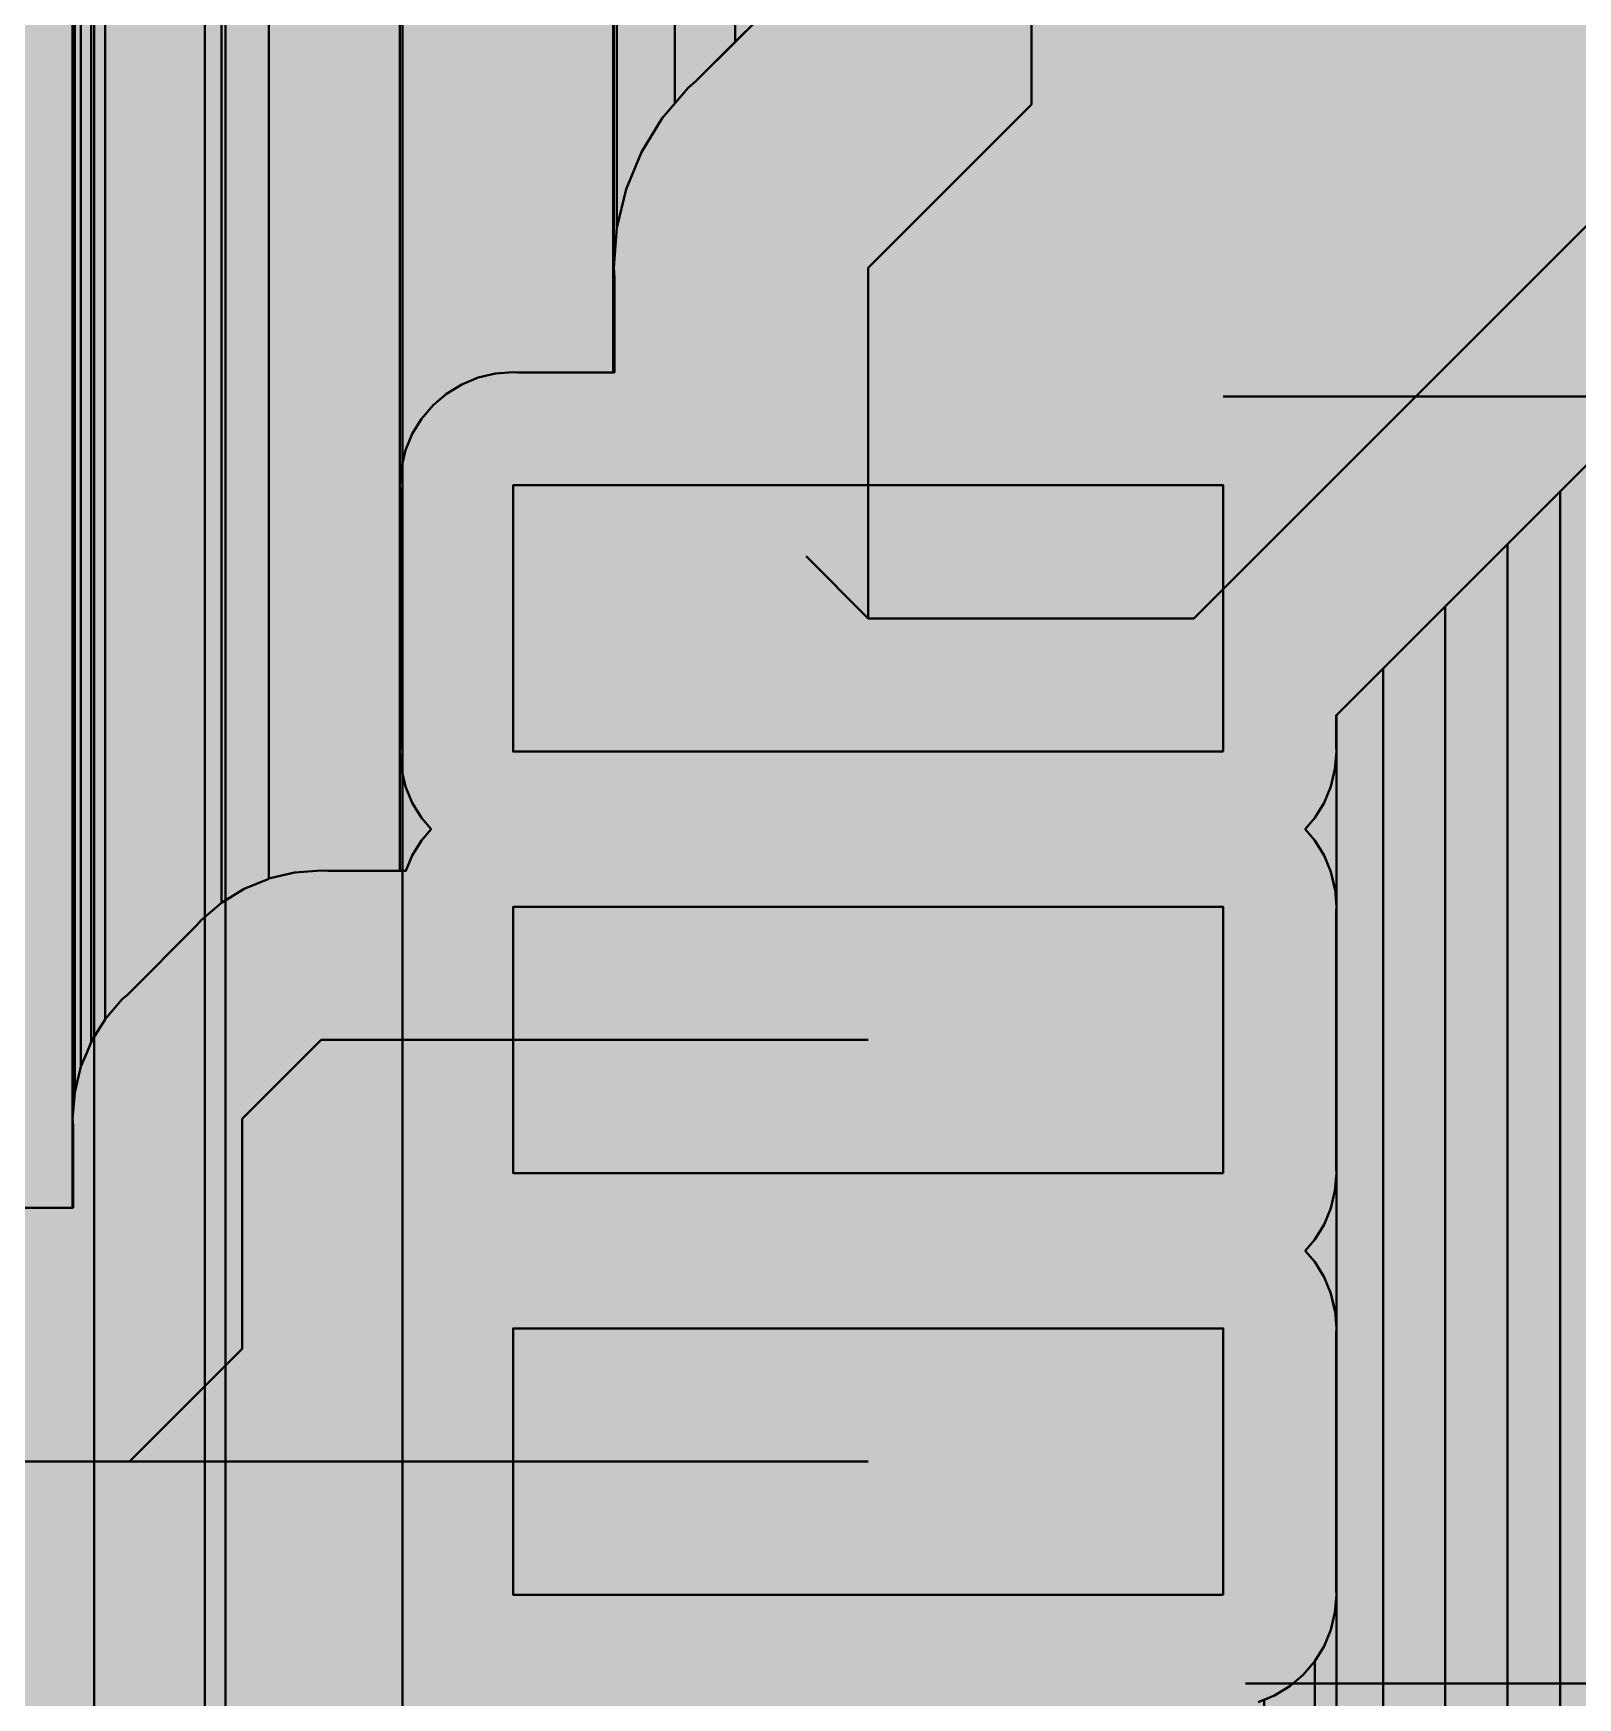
# Model space of a CAD drawing. Header units: millimetres. Extents: x 2 to 110, y 3 to 56.
# Drawn here: x 54.915 to 58.394, y 41.26 to 45.01 of the extents above; entities that cross this region are included whole.
import ezdxf

# ---------------------------------------------------------------- set-up
doc = ezdxf.new("R2010")
doc.units = ezdxf.units.MM
for name, color, linetype in [('bottom_copper', 7, 'Continuous'), ('top_copper', 7, 'Continuous'), ('top_silk', 7, 'Continuous')]:
    doc.layers.add(name, color=color, linetype=linetype)

# ---------------------------------------------------------------- blocks, each defined once
blk = doc.blocks.new('Block32662')
at = {"layer": 'bottom_copper', "lineweight": 40}
blk.add_hatch(color=7, dxfattribs=at).paths.add_polyline_path([(0, 0), (-2.181, -2.1811), (-3.4404, -2.1811), (-3.4404, 42.8669), (0, 42.8669), (0, 0)], flags=0)
at = {"layer": 'bottom_copper', "color": 7, "lineweight": 40}
blk.add_lwpolyline([(0, 0), (-2.181, -2.1811), (-3.4404, -2.1811), (-3.4404, 42.8669), (0, 42.8669), (0, 0)], close=True, dxfattribs=at)
blk = doc.blocks.new('Block32847')
at = {"layer": 'bottom_copper', "lineweight": 40}
for points in [[(0.5612, 22.1076), (0.4396, 22.2115), (0.3033, 22.2951), (0.3033, 45.048), (0.5612, 45.048), (0.5612, 22.1076)], [(0.8099, 21.7019), (0.7487, 21.8497), (0.6651, 21.986), (0.5612, 22.1076), (0.5612, 45.048), (0.8099, 45.048), (0.8099, 21.7019)], [(0.8566, 21.387), (0.8472, 21.5464), (0.8099, 21.7019), (0.8099, 45.048), (0.8566, 45.048), (0.8566, 21.387)], [(1.2554, 0), (0.8566, 0), (0.8566, 45.048), (1.2554, 45.048), (1.2554, 0)]]:
    blk.add_hatch(color=7, dxfattribs=at).paths.add_polyline_path(points, flags=0)
at = {"layer": 'bottom_copper', "color": 7, "lineweight": 40}
for points in [[(0.5612, 22.1076), (0.4396, 22.2115), (0.3033, 22.2951), (0.3033, 45.048), (0.5612, 45.048), (0.5612, 22.1076)], [(0.8099, 21.7019), (0.7487, 21.8497), (0.6651, 21.986), (0.5612, 22.1076), (0.5612, 45.048), (0.8099, 45.048), (0.8099, 21.7019)], [(0.8566, 21.387), (0.8472, 21.5464), (0.8099, 21.7019), (0.8099, 45.048), (0.8566, 45.048), (0.8566, 21.387)], [(1.2554, 0), (0.8566, 0), (0.8566, 45.048), (1.2554, 45.048), (1.2554, 0)]]:
    blk.add_lwpolyline(points, close=True, dxfattribs=at)
blk = doc.blocks.new('Block110843')
at = {"layer": 'top_copper', "lineweight": 40}
for points in [[(4.9944, 9.3592), (4.8555, 9.3592), (4.8555, 16.4883), (4.9944, 16.6272), (4.9944, 9.3592)], [(4.8555, 9.3592), (4.7367, 9.3592), (4.7366, 16.3694), (4.8555, 16.4883), (4.8555, 9.3592)], [(4.7366, 9.3592), (4.5963, 9.3592), (4.5963, 16.2291), (4.7366, 16.3694), (4.7366, 9.3592)], [(4.5963, 9.3592), (4.4567, 9.3592), (4.4567, 16.0895), (4.5963, 16.2291), (4.5963, 9.3592)], [(4.4567, 9.3592), (4.3514, 9.3592), (4.3514, 15.9842), (4.4567, 16.0895), (4.4567, 9.3592)], [(4.3514, 15.9022), (4.3506, 15.9122), (4.3506, 15.9834), (4.3514, 15.9842), (4.3514, 15.9022)], [(4.3514, 15.5522), (4.3483, 15.592), (4.3389, 15.6309), (4.3236, 15.6679), (4.3027, 15.702), (4.2812, 15.7272), (4.3027, 15.7524), (4.3236, 15.7865), (4.3389, 15.8235), (4.3482, 15.8623), (4.3514, 15.9022), (4.3514, 15.5522)], [(4.3514, 14.9522), (4.3506, 14.9622), (4.3506, 15.5422), (4.3514, 15.5522), (4.3514, 14.9522)], [(4.3514, 14.6022), (4.3483, 14.642), (4.3389, 14.6809), (4.3236, 14.7179), (4.3027, 14.752), (4.2812, 14.7772), (4.3027, 14.8024), (4.3236, 14.8365), (4.3389, 14.8735), (4.3482, 14.9123), (4.3514, 14.9522), (4.3514, 14.6022)], [(4.3514, 14.0022), (4.3506, 14.0122), (4.3506, 14.5922), (4.3514, 14.6022), (4.3514, 14.0022)], [(4.3514, 9.3592), (4.3027, 9.3592), (4.3027, 13.8524), (4.3236, 13.8865), (4.3389, 13.9235), (4.3482, 13.9623), (4.3514, 14.0022), (4.3514, 9.3592)], [(4.3027, 9.3592), (4.1886, 9.3592), (4.1885, 13.7654), (4.2123, 13.7752), (4.2464, 13.7961), (4.2766, 13.8218), (4.3027, 13.8524), (4.3027, 9.3592)]]:
    blk.add_hatch(color=7, dxfattribs=at).paths.add_polyline_path(points, flags=0)
at = {"layer": 'top_copper', "color": 7, "lineweight": 40}
for points in [[(4.9944, 9.3592), (4.8555, 9.3592), (4.8555, 16.4883), (4.9944, 16.6272), (4.9944, 9.3592)], [(4.8555, 9.3592), (4.7367, 9.3592), (4.7366, 16.3694), (4.8555, 16.4883), (4.8555, 9.3592)], [(4.7366, 9.3592), (4.5963, 9.3592), (4.5963, 16.2291), (4.7366, 16.3694), (4.7366, 9.3592)], [(4.5963, 9.3592), (4.4567, 9.3592), (4.4567, 16.0895), (4.5963, 16.2291), (4.5963, 9.3592)], [(4.4567, 9.3592), (4.3514, 9.3592), (4.3514, 15.9842), (4.4567, 16.0895), (4.4567, 9.3592)], [(4.3514, 15.9022), (4.3506, 15.9122), (4.3506, 15.9834), (4.3514, 15.9842), (4.3514, 15.9022)], [(4.3514, 15.5522), (4.3483, 15.592), (4.3389, 15.6309), (4.3236, 15.6679), (4.3027, 15.702), (4.2812, 15.7272), (4.3027, 15.7524), (4.3236, 15.7865), (4.3389, 15.8235), (4.3482, 15.8623), (4.3514, 15.9022), (4.3514, 15.5522)], [(4.3514, 14.9522), (4.3506, 14.9622), (4.3506, 15.5422), (4.3514, 15.5522), (4.3514, 14.9522)], [(4.3514, 14.6022), (4.3483, 14.642), (4.3389, 14.6809), (4.3236, 14.7179), (4.3027, 14.752), (4.2812, 14.7772), (4.3027, 14.8024), (4.3236, 14.8365), (4.3389, 14.8735), (4.3482, 14.9123), (4.3514, 14.9522), (4.3514, 14.6022)], [(4.3514, 14.0022), (4.3506, 14.0122), (4.3506, 14.5922), (4.3514, 14.6022), (4.3514, 14.0022)], [(4.3514, 9.3592), (4.3027, 9.3592), (4.3027, 13.8524), (4.3236, 13.8865), (4.3389, 13.9235), (4.3482, 13.9623), (4.3514, 14.0022), (4.3514, 9.3592)], [(4.3027, 9.3592), (4.1886, 9.3592), (4.1885, 13.7654), (4.2123, 13.7752), (4.2464, 13.7961), (4.2766, 13.8218), (4.3027, 13.8524), (4.3027, 9.3592)]]:
    blk.add_lwpolyline(points, close=True, dxfattribs=at)
blk = doc.blocks.new('Block114395')
at = {"layer": 'top_copper', "lineweight": 40}
for points in [[(1.5588, 0.066), (1.3877, 0.066), (1.3877, 12.6915), (1.5588, 12.6915), (1.5588, 0.066)], [(1.5635, 0.3262), (1.5588, 0.2664), (1.5588, 12.6915), (1.5635, 12.6915), (1.5635, 0.3262)], [(1.5775, 0.3845), (1.5722, 0.3622), (1.5635, 0.3263), (1.5635, 12.6915), (1.5775, 12.6915), (1.5775, 0.3845)], [(1.6004, 0.4399), (1.5905, 0.4159), (1.5775, 0.3846), (1.5775, 12.6915), (1.6004, 12.6915), (1.6005, 0.4399)], [(1.6318, 0.491), (1.6187, 0.4698), (1.6005, 0.44), (1.6005, 12.6915), (1.6318, 12.6915), (1.6318, 0.491)], [(1.8939, 0.7533), (1.8487, 0.7147), (1.8389, 0.7033), (1.6821, 0.5464), (1.6708, 0.5367), (1.6318, 0.4911), (1.6318, 12.6915), (1.8939, 12.6915), (1.8942, 0.7536)], [(2.0007, 0.8079), (1.973, 0.7964), (1.9454, 0.785), (1.9195, 0.7692), (1.8943, 0.7537), (1.8942, 12.6915), (2.0007, 12.6915), (2.0008, 0.8079)], [(2.2962, 0.8255), (2.1338, 0.8255), (2.1188, 0.8267), (2.0595, 0.822), (2.0296, 0.8149), (2.0008, 0.808), (2.0008, 12.6915), (2.2962, 12.6915), (2.2962, 0.8255)], [(2.7762, 1.9485), (2.561, 1.9485), (2.551, 1.9493), (2.5111, 1.9461), (2.4723, 1.9368), (2.4353, 1.9215), (2.4012, 1.9006), (2.3708, 1.8747), (2.3449, 1.8443), (2.324, 1.8102), (2.3087, 1.7732), (2.2994, 1.7344), (2.2962, 1.6945), (2.2962, 12.6915), (2.7762, 12.6915), (2.7762, 1.9485)], [(2.7777, 1.9485), (2.7762, 1.9485), (2.7762, 4.7747), (2.7777, 4.7554), (2.7777, 1.9485)], [(2.7848, 2.2741), (2.7777, 2.1845), (2.7777, 4.7554), (2.7793, 4.7348), (2.7848, 4.7121), (2.7848, 2.2741)], [(2.9153, 2.5544), (2.8872, 2.5215), (2.8402, 2.4448), (2.8058, 2.3616), (2.7848, 2.2742), (2.7848, 4.7121), (2.7887, 4.696), (2.804, 4.659), (2.8249, 4.6249), (2.8508, 4.5945), (2.8812, 4.5686), (2.9153, 4.5477), (2.9153, 2.5544)], [(3.0513, 2.6931), (2.9627, 2.6045), (2.9456, 2.5899), (2.9153, 2.5544), (2.9153, 4.5477), (2.9523, 4.5324), (2.9911, 4.523), (3.031, 4.5199), (3.0409, 4.5207), (3.0513, 4.5207), (3.0513, 2.6931)], [(3.1475, 2.7892), (3.0513, 2.6931), (3.0513, 2.9926), (3.0545, 2.9528), (3.0638, 2.9139), (3.0791, 2.877), (3.1, 2.8429), (3.126, 2.8125), (3.1475, 2.7941), (3.1475, 2.7892)], [(2.7793, 1.9485), (2.7777, 1.9485), (2.7777, 2.1845), (2.7795, 2.1621), (2.7795, 1.9485)], [(2.297, 1.1045), (2.2962, 1.0945), (2.2962, 1.6945), (2.297, 1.6845), (2.297, 1.1045)], [(2.3449, 0.8943), (2.324, 0.8602), (2.3096, 0.8255), (2.2962, 0.8255), (2.2962, 1.0945), (2.2993, 1.0547), (2.3087, 1.0158), (2.324, 0.9788), (2.3449, 0.9447), (2.3664, 0.9195), (2.3449, 0.8943)], [(1.56, 0.066), (1.5588, 0.066), (1.5588, 0.2664), (1.56, 0.2515), (1.56, 0.066)]]:
    blk.add_hatch(color=7, dxfattribs=at).paths.add_polyline_path(points, flags=0)
at = {"layer": 'top_copper', "color": 7, "lineweight": 40}
for points in [[(1.5588, 0.066), (1.3877, 0.066), (1.3877, 12.6915), (1.5588, 12.6915), (1.5588, 0.066)], [(1.5635, 0.3262), (1.5588, 0.2664), (1.5588, 12.6915), (1.5635, 12.6915), (1.5635, 0.3262)], [(1.5775, 0.3845), (1.5722, 0.3622), (1.5635, 0.3263), (1.5635, 12.6915), (1.5775, 12.6915), (1.5775, 0.3845)], [(1.6004, 0.4399), (1.5905, 0.4159), (1.5775, 0.3846), (1.5775, 12.6915), (1.6004, 12.6915), (1.6005, 0.4399)], [(1.6318, 0.491), (1.6187, 0.4698), (1.6005, 0.44), (1.6005, 12.6915), (1.6318, 12.6915), (1.6318, 0.491)], [(1.8939, 0.7533), (1.8487, 0.7147), (1.8389, 0.7033), (1.6821, 0.5464), (1.6708, 0.5367), (1.6318, 0.4911), (1.6318, 12.6915), (1.8939, 12.6915), (1.8942, 0.7536)], [(2.0007, 0.8079), (1.973, 0.7964), (1.9454, 0.785), (1.9195, 0.7692), (1.8943, 0.7537), (1.8942, 12.6915), (2.0007, 12.6915), (2.0008, 0.8079)], [(2.2962, 0.8255), (2.1338, 0.8255), (2.1188, 0.8267), (2.0595, 0.822), (2.0296, 0.8149), (2.0008, 0.808), (2.0008, 12.6915), (2.2962, 12.6915), (2.2962, 0.8255)], [(2.7762, 1.9485), (2.561, 1.9485), (2.551, 1.9493), (2.5111, 1.9461), (2.4723, 1.9368), (2.4353, 1.9215), (2.4012, 1.9006), (2.3708, 1.8747), (2.3449, 1.8443), (2.324, 1.8102), (2.3087, 1.7732), (2.2994, 1.7344), (2.2962, 1.6945), (2.2962, 12.6915), (2.7762, 12.6915), (2.7762, 1.9485)], [(2.7777, 1.9485), (2.7762, 1.9485), (2.7762, 4.7747), (2.7777, 4.7554), (2.7777, 1.9485)], [(2.7848, 2.2741), (2.7777, 2.1845), (2.7777, 4.7554), (2.7793, 4.7348), (2.7848, 4.7121), (2.7848, 2.2741)], [(2.9153, 2.5544), (2.8872, 2.5215), (2.8402, 2.4448), (2.8058, 2.3616), (2.7848, 2.2742), (2.7848, 4.7121), (2.7887, 4.696), (2.804, 4.659), (2.8249, 4.6249), (2.8508, 4.5945), (2.8812, 4.5686), (2.9153, 4.5477), (2.9153, 2.5544)], [(3.0513, 2.6931), (2.9627, 2.6045), (2.9456, 2.5899), (2.9153, 2.5544), (2.9153, 4.5477), (2.9523, 4.5324), (2.9911, 4.523), (3.031, 4.5199), (3.0409, 4.5207), (3.0513, 4.5207), (3.0513, 2.6931)], [(3.1475, 2.7892), (3.0513, 2.6931), (3.0513, 2.9926), (3.0545, 2.9528), (3.0638, 2.9139), (3.0791, 2.877), (3.1, 2.8429), (3.126, 2.8125), (3.1475, 2.7941), (3.1475, 2.7892)], [(2.7793, 1.9485), (2.7777, 1.9485), (2.7777, 2.1845), (2.7795, 2.1621), (2.7795, 1.9485)], [(2.297, 1.1045), (2.2962, 1.0945), (2.2962, 1.6945), (2.297, 1.6845), (2.297, 1.1045)], [(2.3449, 0.8943), (2.324, 0.8602), (2.3096, 0.8255), (2.2962, 0.8255), (2.2962, 1.0945), (2.2993, 1.0547), (2.3087, 1.0158), (2.324, 0.9788), (2.3449, 0.9447), (2.3664, 0.9195), (2.3449, 0.8943)], [(1.56, 0.066), (1.5588, 0.066), (1.5588, 0.2664), (1.56, 0.2515), (1.56, 0.066)]]:
    blk.add_lwpolyline(points, close=True, dxfattribs=at)

msp = doc.modelspace()

# ---------------------------------------------------------------- hatches: boundary and pattern name
at = {"layer": 'top_copper', "lineweight": 40}
for points in [[(57.596, 43.392), (55.996, 43.392), (55.996, 43.992), (57.596, 43.992), (57.596, 43.392)], [(57.596, 42.442), (55.996, 42.442), (55.996, 43.042), (57.596, 43.042), (57.596, 42.442)], [(57.596, 41.492), (55.996, 41.492), (55.996, 42.092), (57.596, 42.092), (57.596, 41.492)]]:
    msp.add_hatch(color=7, dxfattribs=at).paths.add_polyline_path(points, flags=0)

# ---------------------------------------------------------------- linework, layer by layer
at = {"layer": 'bottom_copper', "color": 7, "lineweight": 40}
for p, q in [((55.7468, 9.925), (55.7468, 54.973)), ((55.7468, 54.973), (55.7468, 9.925))]:
    msp.add_line(p, q, dxfattribs=at)
at = {"layer": 'top_copper', "color": 7, "lineweight": 40}
for p, q in [((57.164, 44.85), (57.164, 45.536)), ((56.5925, 45.0867), (56.4077, 44.902)), ((56.4077, 44.902), (56.3906, 44.8874)), ((56.3906, 44.8874), (56.3322, 44.819)), ((56.3322, 44.819), (56.2852, 44.7423)), ((56.796, 44.482), (57.164, 44.85)), ((56.2852, 44.7423), (56.2508, 44.6591)), ((56.2508, 44.6591), (56.2298, 44.5717)), ((57.53, 43.692), (58.434, 44.596)), ((56.2298, 44.5716), (56.2227, 44.482)), ((56.2298, 44.5717), (56.2298, 44.5716)), ((56.2227, 44.482), (56.2245, 44.4596)), ((56.796, 43.692), (56.796, 44.482)), ((56.2245, 44.4596), (56.2245, 44.246)), ((55.8803, 44.219), (55.8462, 44.1981)), ((55.9173, 44.2343), (55.8803, 44.219)), ((55.9561, 44.2436), (55.9173, 44.2343)), ((55.996, 44.2468), (55.9561, 44.2436)), ((56.006, 44.246), (55.996, 44.2468)), ((56.2245, 44.246), (56.006, 44.246)), ((57.85, 43.4732), (58.5918, 44.215)), ((55.8462, 44.1981), (55.8158, 44.1722)), ((55.7899, 44.1418), (55.769, 44.1077)), ((55.8158, 44.1722), (55.7899, 44.1418)), ((55.769, 44.1077), (55.7537, 44.0707)), ((55.7537, 44.0707), (55.7444, 44.0319)), ((55.7444, 44.0319), (55.7412, 43.992)), ((55.7412, 43.992), (55.742, 43.982)), ((55.996, 43.992), (55.996, 43.392)), ((57.596, 43.992), (55.996, 43.992)), ((57.596, 43.392), (57.596, 43.992)), ((55.742, 43.982), (55.742, 43.402)), ((56.656, 43.832), (56.796, 43.692)), ((56.796, 43.692), (57.53, 43.692)), ((57.85, 43.402), (57.85, 43.4732)), ((55.742, 43.402), (55.7412, 43.392)), ((55.7412, 43.392), (55.7443, 43.3522)), ((55.996, 43.392), (57.596, 43.392)), ((57.8476, 43.3521), (57.8508, 43.392)), ((57.8508, 43.392), (57.85, 43.402)), ((55.7443, 43.3522), (55.7444, 43.3521)), ((55.7444, 43.3521), (55.7537, 43.3133)), ((57.8383, 43.3133), (57.8476, 43.3521)), ((55.7537, 43.3133), (55.769, 43.2763)), ((57.823, 43.2763), (57.8383, 43.3133)), ((55.769, 43.2763), (55.7899, 43.2422)), ((55.7899, 43.2422), (55.8114, 43.217)), ((57.7806, 43.217), (57.8021, 43.2422)), ((57.8021, 43.2422), (57.823, 43.2763)), ((55.8114, 43.217), (55.7899, 43.1918)), ((57.8021, 43.1918), (57.7806, 43.217)), ((55.7899, 43.1918), (55.769, 43.1577)), ((57.823, 43.1577), (57.8021, 43.1918)), ((55.769, 43.1577), (55.7546, 43.123)), ((57.8383, 43.1207), (57.823, 43.1577)), ((55.418, 43.0939), (55.3904, 43.0825)), ((55.4457, 43.1054), (55.418, 43.0939)), ((55.4458, 43.1054), (55.4457, 43.1054)), ((55.4746, 43.1124), (55.4458, 43.1055)), ((55.4458, 43.1055), (55.4458, 43.1054)), ((55.504, 43.1195), (55.4746, 43.1124)), ((55.5041, 43.1195), (55.504, 43.1195)), ((55.5045, 43.1195), (55.5041, 43.1195)), ((55.5638, 43.1242), (55.5045, 43.1195)), ((55.5788, 43.123), (55.5638, 43.1242)), ((55.7546, 43.123), (55.5788, 43.123)), ((57.8476, 43.0819), (57.8383, 43.1207)), ((55.3645, 43.0667), (55.3393, 43.0512)), ((55.3903, 43.0825), (55.3645, 43.0667)), ((55.3904, 43.0825), (55.3903, 43.0825)), ((57.8477, 43.0818), (57.8476, 43.0819)), ((57.8508, 43.042), (57.8477, 43.0818)), ((55.3389, 43.0508), (55.2937, 43.0122)), ((55.3392, 43.0511), (55.3389, 43.0508)), ((55.3393, 43.0512), (55.3392, 43.0512)), ((55.3392, 43.0512), (55.3392, 43.0511)), ((55.996, 43.042), (55.996, 42.442)), ((57.596, 43.042), (55.996, 43.042)), ((57.596, 42.442), (57.596, 43.042)), ((57.85, 43.032), (57.8508, 43.042)), ((57.85, 42.452), (57.85, 43.032)), ((55.2839, 43.0008), (55.1271, 42.8439)), ((55.2937, 43.0122), (55.2839, 43.0008)), ((55.1158, 42.8342), (55.0768, 42.7886)), ((55.1271, 42.8439), (55.1158, 42.8342)), ((55.0637, 42.7673), (55.0455, 42.7375)), ((55.0768, 42.7885), (55.0637, 42.7673)), ((55.0768, 42.7886), (55.0768, 42.7885)), ((55.0454, 42.7374), (55.0355, 42.7134)), ((55.0455, 42.7374), (55.0454, 42.7374)), ((55.0455, 42.7375), (55.0455, 42.7374)), ((55.5639, 42.742), (55.386, 42.564)), ((56.796, 42.742), (55.5639, 42.742)), ((55.0225, 42.682), (55.0172, 42.6597)), ((55.0355, 42.7134), (55.0225, 42.6821)), ((55.0225, 42.6821), (55.0225, 42.682)), ((55.0172, 42.6597), (55.0085, 42.6238)), ((55.0085, 42.6237), (55.0038, 42.5639)), ((55.0085, 42.6238), (55.0085, 42.6237)), ((55.0038, 42.5639), (55.005, 42.549)), ((55.005, 42.549), (55.005, 42.3635)), ((55.386, 42.564), (55.386, 42.046)), ((57.8508, 42.442), (57.85, 42.452)), ((55.996, 42.442), (57.596, 42.442)), ((57.8476, 42.4021), (57.8508, 42.442)), ((57.8383, 42.3633), (57.8476, 42.4021)), ((55.005, 42.3635), (54.0264, 42.3635)), ((57.823, 42.3263), (57.8383, 42.3633)), ((57.8021, 42.2922), (57.823, 42.3263)), ((57.7806, 42.267), (57.8021, 42.2922)), ((57.8021, 42.2418), (57.7806, 42.267)), ((57.823, 42.2077), (57.8021, 42.2418)), ((57.8383, 42.1707), (57.823, 42.2077)), ((57.8476, 42.1319), (57.8383, 42.1707)), ((57.8477, 42.1318), (57.8476, 42.1319)), ((57.8508, 42.092), (57.8477, 42.1318)), ((55.996, 42.092), (55.996, 41.492)), ((57.596, 42.092), (55.996, 42.092)), ((57.596, 41.492), (57.596, 42.092)), ((57.85, 42.082), (57.8508, 42.092)), ((57.85, 41.502), (57.85, 42.082)), ((55.386, 42.046), (55.132, 41.792)), ((56.796, 41.792), (54.004, 41.792)), ((55.996, 41.492), (57.596, 41.492)), ((57.8476, 41.4521), (57.8508, 41.492)), ((57.8508, 41.492), (57.85, 41.502)), ((57.8383, 41.4133), (57.8476, 41.4521)), ((57.823, 41.3763), (57.8383, 41.4133)), ((57.8021, 41.3422), (57.823, 41.3763)), ((57.7762, 41.3118), (57.8021, 41.3422)), ((57.7458, 41.2859), (57.7762, 41.3118)), ((57.6747, 41.2497), (57.7117, 41.265)), ((57.7117, 41.265), (57.7458, 41.2859))]:
    msp.add_line(p, q, dxfattribs=at)
for points in [[(57.596, 43.392), (55.996, 43.392), (55.996, 43.992), (57.596, 43.992), (57.596, 43.392)], [(57.596, 42.442), (55.996, 42.442), (55.996, 43.042), (57.596, 43.042), (57.596, 42.442)], [(57.596, 41.492), (55.996, 41.492), (55.996, 42.092), (57.596, 42.092), (57.596, 41.492)]]:
    msp.add_lwpolyline(points, close=True, dxfattribs=at)
at = {"layer": 'top_silk', "color": 7, "lineweight": 40}
for p, q in [((57.596, 44.192), (59.196, 44.192)), ((57.646, 41.292), (59.246, 41.292))]:
    msp.add_line(p, q, dxfattribs=at)

# ---------------------------------------------------------------- block references
at = {"layer": 'bottom_copper'}
for name, p in [('Block32847', (54.4914, 9.925)), ('Block32662', (59.1872, 12.1061))]:
    msp.add_blockref(name, p, dxfattribs=at)
at = {"layer": 'top_copper'}
for name, p in [('Block114395', (53.445, 42.2975)), ('Block110843', (53.4994, 27.4898))]:
    msp.add_blockref(name, p, dxfattribs=at)

doc.saveas('drawing.dxf')
